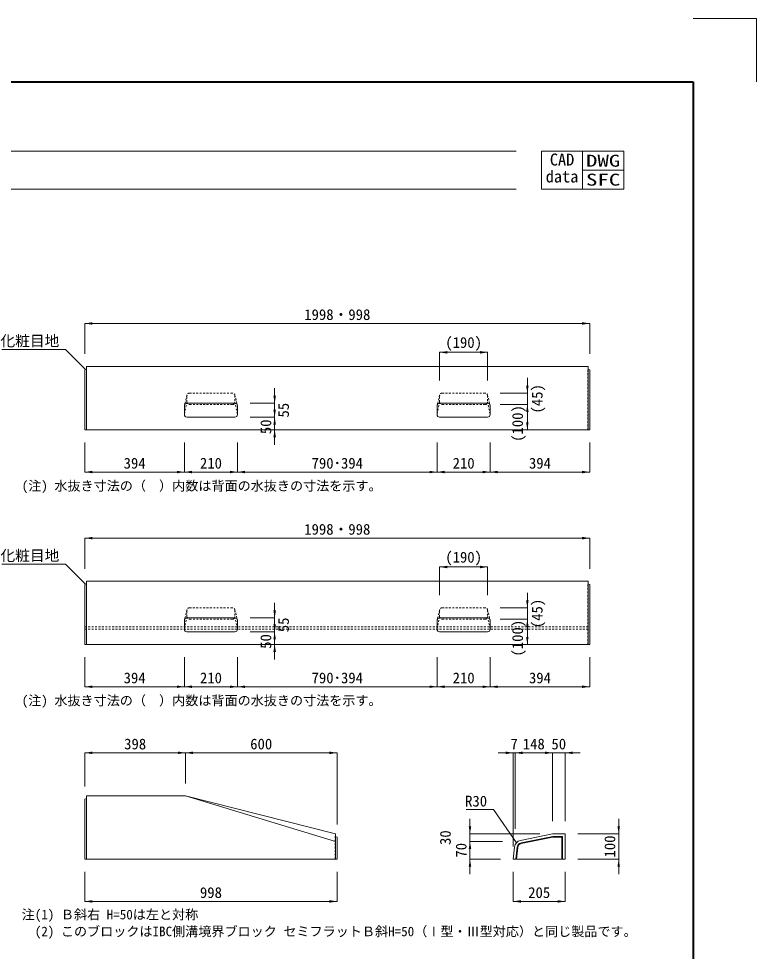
# Model space of a CAD drawing. Units: millimetres at full size. Extents: x 162523 to 173523, y 76354 to 83779.
# Drawn here: x 164854 to 167773, y 80086 to 83779 of the extents above; entities that cross this region are included whole.
import ezdxf
from ezdxf.enums import TextEntityAlignment as Align

# ---------------------------------------------------------------- set-up
doc = ezdxf.new("R2010")
doc.units = ezdxf.units.MM
doc.header["$LTSCALE"] = 10
doc.linetypes.add('USER1', pattern=[1.35, 0.75, -0.6])
doc.linetypes.add('USER2', pattern=[1.35, 0.75, -0.6])
for name, color, linetype, lineweight in [('0_2', 7, 'Continuous', 13), ('Defpoints_3', 7, 'Continuous', 13), ('図枠', 7, 'Continuous', 5), ('寸法線', 7, 'Continuous', 13), ('引出線', 4, 'Continuous', 13), ('本体', 2, 'Continuous', 13), ('目地', 132, 'Continuous', 5)]:
    doc.layers.add(name, color=color, linetype=linetype, lineweight=lineweight)
doc.layers.add('文字', color=7, linetype='Continuous')
doc.styles.add('ＭＳ ゴシック', font='')
doc.styles.get('ＭＳ ゴシック').set_extended_font_data('MS Gothic')

# ---------------------------------------------------------------- blocks, each defined once
blk = doc.blocks.new('filled_arrow')
at = {"color": 0, "linetype": 'Continuous', "lineweight": -2}
blk.add_solid([(7.5, 1.25), (0, 0), (7.5, -1.25)], dxfattribs=at)

msp = doc.modelspace()

# ---------------------------------------------------------------- linework, layer by layer
at = {"layer": '0_2'}
for p, q in [((166922.95, 83253.56), (167247.95, 83253.56)), ((166922.95, 83253.56), (166922.95, 83103.56)), ((167085.45, 83253.56), (167085.45, 83103.56)), ((167247.95, 83253.56), (167247.95, 83103.56)), ((167085.45, 83178.56), (167247.95, 83178.56)), ((166922.95, 83103.56), (167247.95, 83103.56))]:
    msp.add_line(p, q, dxfattribs=at)
at = {"layer": 'Defpoints_3'}
for p, q in [((167522.95, 83778.56), (167772.95, 83778.56)), ((167772.95, 83778.56), (167772.95, 83528.56))]:
    msp.add_line(p, q, dxfattribs=at)
at = {"layer": '図枠', "lineweight": 40}
for p, q in [((163022.95, 83528.56), (167522.95, 83528.56)), ((167522.95, 83528.56), (167522.95, 76603.56))]:
    msp.add_line(p, q, dxfattribs=at)
at = {"layer": '図枠', "lineweight": 13}
for p, q in [((163297.95, 83253.56), (166822.95, 83253.56)), ((163297.95, 83103.56), (166822.95, 83103.56)), ((167022.95, 83103.56), (167247.95, 83103.56))]:
    msp.add_line(p, q, dxfattribs=at)
at = {"layer": '寸法線'}
for p, q in [((165115.59, 82571.74), (167113.59, 82571.74)), ((165115.59, 82450.84), (165115.59, 82571.74)), ((167113.59, 82450.84), (167113.59, 82571.74)), ((166519.59, 82457.49), (166709.59, 82457.49)), ((166519.59, 82345.84), (166519.59, 82457.49)), ((166709.59, 82345.84), (166709.59, 82457.49)), ((166866.7, 82190.84), (166866.7, 82355.84)), ((165866.7, 82140.84), (165866.7, 82315.84)), ((166759.59, 82295.84), (166866.7, 82295.84)), ((165769.59, 82255.84), (165866.7, 82255.84)), ((165866.7, 82090.84), (165866.7, 82260.84)), ((166759.59, 82250.84), (166866.7, 82250.84)), ((166759.59, 82250.84), (166866.7, 82250.84)), ((166866.7, 82150.84), (166866.7, 82250.84)), ((165769.59, 82200.84), (165866.7, 82200.84)), ((165769.59, 82200.84), (165866.7, 82200.84)), ((165769.59, 82150.84), (165866.7, 82150.84)), ((166769.59, 82150.84), (166866.7, 82150.84)), ((165115.59, 82100.84), (165115.59, 81983.42)), ((165509.59, 82100.84), (165509.59, 81983.42)), ((165509.59, 82100.84), (165509.59, 81983.42)), ((165719.59, 82100.84), (165719.59, 81983.42)), ((165719.59, 82100.84), (165719.59, 81983.42)), ((166509.59, 82100.84), (166509.59, 81983.42)), ((166509.59, 82100.84), (166509.59, 81983.42)), ((166719.59, 82100.84), (166719.59, 81983.42)), ((166719.59, 82100.84), (166719.59, 81983.42)), ((167113.59, 82100.84), (167113.59, 81983.42)), ((165115.59, 81983.42), (165509.59, 81983.42)), ((165509.59, 81983.42), (165719.59, 81983.42)), ((165719.59, 81983.42), (166509.59, 81983.42)), ((166509.59, 81983.42), (166719.59, 81983.42)), ((166719.59, 81983.42), (167113.59, 81983.42)), ((165115.59, 81721.74), (167113.59, 81721.74)), ((165115.59, 81600.84), (165115.59, 81721.74)), ((167113.59, 81600.84), (167113.59, 81721.74)), ((166519.59, 81607.49), (166709.59, 81607.49)), ((166519.59, 81495.84), (166519.59, 81607.49)), ((166709.59, 81495.84), (166709.59, 81607.49)), ((166866.69, 81340.84), (166866.69, 81505.84)), ((165866.69, 81290.84), (165866.69, 81465.84)), ((166759.59, 81445.84), (166866.69, 81445.84)), ((165769.59, 81405.84), (165866.69, 81405.84)), ((165866.69, 81240.84), (165866.69, 81410.84)), ((166759.59, 81400.84), (166866.69, 81400.84)), ((166759.59, 81400.84), (166866.69, 81400.84)), ((166866.69, 81300.84), (166866.69, 81400.84)), ((165769.59, 81350.84), (165866.69, 81350.84)), ((165769.59, 81350.84), (165866.69, 81350.84)), ((165769.59, 81300.84), (165866.69, 81300.84)), ((166769.59, 81300.84), (166866.69, 81300.84)), ((165115.59, 81250.84), (165115.59, 81133.42)), ((165509.59, 81250.84), (165509.59, 81133.42)), ((165509.59, 81250.84), (165509.59, 81133.42)), ((165719.59, 81250.84), (165719.59, 81133.42)), ((165719.59, 81250.84), (165719.59, 81133.42)), ((166509.59, 81250.84), (166509.59, 81133.42)), ((166509.59, 81250.84), (166509.59, 81133.42)), ((166719.59, 81250.84), (166719.59, 81133.42)), ((166719.59, 81250.84), (166719.59, 81133.42)), ((167113.59, 81250.84), (167113.59, 81133.42)), ((165115.59, 81133.42), (165509.59, 81133.42)), ((165509.59, 81133.42), (165719.59, 81133.42)), ((165719.59, 81133.42), (166509.59, 81133.42)), ((166509.59, 81133.42), (166719.59, 81133.42)), ((166719.59, 81133.42), (167113.59, 81133.42)), ((165115.59, 80871.74), (165513.59, 80871.74)), ((165115.59, 80737.84), (165115.59, 80871.74)), ((165513.59, 80750.84), (165513.59, 80871.74)), ((165513.59, 80871.74), (166113.59, 80871.74)), ((165513.59, 80750.84), (165513.59, 80871.74)), ((166113.59, 80587.84), (166113.59, 80871.74)), ((166878.09, 80871.74), (166751.09, 80871.74)), ((166811.09, 80500.84), (166811.09, 80871.74)), ((166966.09, 80871.74), (166818.09, 80871.74)), ((166818.09, 80570.84), (166818.09, 80871.74)), ((166818.09, 80570.84), (166818.09, 80871.74)), ((166906.09, 80871.74), (167076.09, 80871.74)), ((166966.09, 80600.84), (166966.09, 80871.74)), ((166966.09, 80600.84), (166966.09, 80871.74)), ((167016.09, 80600.84), (167016.09, 80871.74)), ((166639.7, 80460.84), (166639.7, 80610.84)), ((167228.25, 80390.84), (167228.25, 80610.84)), ((166916.09, 80550.84), (166639.7, 80550.84)), ((167066.09, 80550.84), (167228.25, 80550.84)), ((166639.7, 80390.84), (166639.7, 80520.84)), ((166768.09, 80520.84), (166639.7, 80520.84)), ((166768.09, 80520.84), (166639.7, 80520.84)), ((166761.09, 80450.84), (166639.7, 80450.84)), ((167066.09, 80450.84), (167228.25, 80450.84)), ((165115.59, 80400.84), (165115.59, 80283.42)), ((166113.59, 80400.84), (166113.59, 80283.42)), ((166811.09, 80400.84), (166811.09, 80283.42)), ((167016.09, 80400.84), (167016.09, 80283.42)), ((165115.59, 80283.42), (166113.59, 80283.42)), ((167016.09, 80283.42), (166811.09, 80283.42))]:
    msp.add_line(p, q, dxfattribs=at)
at = {"layer": '引出線'}
for points in [[(165118.59, 82389.13), (165039.55, 82468.17), (164786.81, 82468.17)], [(165118.59, 81539.13), (165039.55, 81618.17), (164786.81, 81618.17)], [(166823.49, 80515.96), (166732.5, 80647.89), (166624.81, 80647.89)]]:
    msp.add_lwpolyline(points, dxfattribs=at)
at = {"layer": '本体', "lineweight": 20}
for p, q in [((165115.59, 82387.84), (165121.59, 82390.42)), ((165115.59, 82387.84), (165115.59, 82150.84)), ((165121.59, 82400.84), (167107.59, 82400.84)), ((165121.59, 82400.84), (165121.59, 82390.42)), ((167107.59, 82400.84), (167107.59, 82390.42)), ((167113.59, 82387.84), (167107.59, 82390.42)), ((167113.59, 82387.84), (167113.59, 82150.84)), ((165115.59, 82150.84), (167113.59, 82150.84)), ((165115.59, 81537.84), (165121.59, 81540.42)), ((165121.59, 81550.84), (167107.59, 81550.84)), ((165121.59, 81550.84), (165121.59, 81540.42)), ((167107.59, 81550.84), (167107.59, 81540.42)), ((167113.59, 81537.84), (167107.59, 81540.42)), ((165115.59, 81537.84), (165115.59, 81300.84)), ((167113.59, 81537.84), (167113.59, 81300.84)), ((165115.59, 81300.84), (167113.59, 81300.84))]:
    msp.add_line(p, q, dxfattribs=at)
at = {"layer": '本体', "linetype": 'USER2', "lineweight": 5}
for p, q in [((165121.59, 82400.84), (165122.59, 82390.84)), ((165121.59, 82390.42), (165122.59, 82390.84)), ((165122.59, 82150.84), (165122.59, 82390.84)), ((167107.59, 82400.84), (167106.59, 82390.84)), ((167106.59, 82150.84), (167106.59, 82390.84)), ((167107.59, 82390.42), (167106.59, 82390.84)), ((165121.59, 81550.84), (165122.59, 81540.84)), ((165121.59, 81540.42), (165122.59, 81540.84)), ((165122.59, 81300.84), (165122.59, 81540.84)), ((167107.59, 81550.84), (167106.59, 81540.84)), ((167106.59, 81300.84), (167106.59, 81540.84)), ((167107.59, 81540.42), (167106.59, 81540.84))]:
    msp.add_line(p, q, dxfattribs=at)
at = {"layer": '本体', "lineweight": 5}
for p, q in [((165121.59, 82390.42), (165121.59, 82150.84)), ((167107.59, 82390.42), (167107.59, 82150.84)), ((165121.59, 81540.42), (165121.59, 81300.84)), ((167107.59, 81540.42), (167107.59, 81300.84))]:
    msp.add_line(p, q, dxfattribs=at)
at = {"layer": '本体', "linetype": 'USER2', "lineweight": 9}
for p, q in [((165519.8, 82287.88), (165509.89, 82248.27)), ((165519.59, 82260.84), (165519.59, 82285.84)), ((165529.59, 82295.84), (165699.59, 82295.84)), ((165709.12, 82288.86), (165719.29, 82248.27)), ((165709.59, 82285.84), (165709.59, 82260.84)), ((166519.8, 82287.88), (166509.89, 82248.27)), ((166519.59, 82260.84), (166519.59, 82285.84)), ((166529.59, 82295.84), (166699.59, 82295.84)), ((166709.12, 82288.86), (166719.29, 82248.27)), ((166709.59, 82285.84), (166709.59, 82260.84)), ((165519.59, 82260.84), (165509.59, 82210.84)), ((165699.59, 82250.84), (165529.59, 82250.84)), ((165709.59, 82260.84), (165719.59, 82210.84)), ((166519.59, 82260.84), (166509.59, 82210.84)), ((166699.59, 82250.84), (166529.59, 82250.84)), ((166709.59, 82260.84), (166719.59, 82210.84)), ((165519.8, 81437.88), (165509.89, 81398.27)), ((165519.59, 81410.84), (165519.59, 81435.84)), ((165529.59, 81445.84), (165699.59, 81445.84)), ((165709.12, 81438.86), (165719.29, 81398.27)), ((165709.59, 81435.84), (165709.59, 81410.84)), ((166519.8, 81437.88), (166509.89, 81398.27)), ((166519.59, 81410.84), (166519.59, 81435.84)), ((166529.59, 81445.84), (166699.59, 81445.84)), ((166709.12, 81438.86), (166719.29, 81398.27)), ((166709.59, 81435.84), (166709.59, 81410.84)), ((165519.59, 81410.84), (165509.59, 81360.84)), ((165699.59, 81400.84), (165529.59, 81400.84)), ((165709.59, 81410.84), (165719.59, 81360.84)), ((166519.59, 81410.84), (166509.59, 81360.84)), ((166699.59, 81400.84), (166529.59, 81400.84)), ((166709.59, 81410.84), (166719.59, 81360.84))]:
    msp.add_line(p, q, dxfattribs=at)
at = {"layer": '本体', "lineweight": 9}
for p, q in [((165509.59, 82210.84), (165509.59, 82245.84)), ((165519.59, 82255.84), (165709.59, 82255.84)), ((165719.59, 82245.84), (165719.59, 82210.84)), ((166509.59, 82210.84), (166509.59, 82245.84)), ((166519.59, 82255.84), (166709.59, 82255.84)), ((166719.59, 82245.84), (166719.59, 82210.84)), ((165709.59, 82200.84), (165519.59, 82200.84)), ((166709.59, 82200.84), (166519.59, 82200.84)), ((165509.59, 81360.84), (165509.59, 81395.84)), ((165519.59, 81405.84), (165709.59, 81405.84)), ((165719.59, 81395.84), (165719.59, 81360.84)), ((166509.59, 81360.84), (166509.59, 81395.84)), ((166519.59, 81405.84), (166709.59, 81405.84)), ((166719.59, 81395.84), (166719.59, 81360.84)), ((165709.59, 81350.84), (165519.59, 81350.84)), ((166709.59, 81350.84), (166519.59, 81350.84)), ((165121.59, 80690.41), (165115.59, 80687.84)), ((165513.59, 80700.84), (166107.59, 80520.84)), ((165115.59, 80687.84), (165115.59, 80450.84)), ((166107.59, 80540.41), (166113.59, 80537.84)), ((166113.59, 80537.84), (166113.59, 80450.84))]:
    msp.add_line(p, q, dxfattribs=at)
at = {"layer": '本体', "linetype": 'USER1', "lineweight": 9}
for p, q in [((165115.59, 81370.84), (167113.59, 81370.84)), ((165115.59, 81360.84), (167113.59, 81360.84))]:
    msp.add_line(p, q, dxfattribs=at)
at = {"layer": '本体'}
for p, q in [((165121.59, 80700.84), (165513.59, 80700.84)), ((165121.59, 80700.84), (165121.59, 80450.84)), ((165513.59, 80700.84), (166107.59, 80550.84)), ((166107.59, 80550.84), (166107.59, 80450.84)), ((166811.09, 80450.84), (166815.89, 80498.82)), ((165115.59, 80450.84), (166113.59, 80450.84))]:
    msp.add_line(p, q, dxfattribs=at)
msp.add_lwpolyline([(166839.78, 80525.24), (166966.09, 80550.84), (167016.09, 80550.84), (167016.09, 80450.84), (166811.09, 80450.84)], dxfattribs=at)
at = {"layer": '本体', "linetype": 'USER2', "lineweight": 9}
for centre, start, end in [((165529.59, 82285.84), 90, 180), ((165699.59, 82285.84), 0, 90), ((166529.59, 82285.84), 90, 180), ((166699.59, 82285.84), 0, 90), ((165529.59, 82260.84), 180, 270), ((165699.59, 82260.84), 270, 0), ((166529.59, 82260.84), 180, 270), ((166699.59, 82260.84), 270, 0), ((165529.59, 81435.84), 90, 180), ((165699.59, 81435.84), 0, 90), ((166529.59, 81435.84), 90, 180), ((166699.59, 81435.84), 0, 90), ((165529.59, 81410.84), 180, 270), ((165699.59, 81410.84), 270, 0), ((166529.59, 81410.84), 180, 270), ((166699.59, 81410.84), 270, 0)]:
    msp.add_arc(centre, 10, start, end, dxfattribs=at)
at = {"layer": '本体', "lineweight": 9}
for centre, start, end in [((165519.59, 82245.84), 90, 180), ((165709.59, 82245.84), 0, 90), ((166519.59, 82245.84), 90, 180), ((166709.59, 82245.84), 0, 90), ((165519.59, 82210.84), 180, 270), ((165709.59, 82210.84), 270, 0), ((166519.59, 82210.84), 180, 270), ((166709.59, 82210.84), 270, 0), ((165519.59, 81395.84), 90, 180), ((165709.59, 81395.84), 0, 90), ((166519.59, 81395.84), 90, 180), ((166709.59, 81395.84), 0, 90), ((165519.59, 81360.84), 180, 270), ((165709.59, 81360.84), 270, 0), ((166519.59, 81360.84), 180, 270), ((166709.59, 81360.84), 270, 0)]:
    msp.add_arc(centre, 10, start, end, dxfattribs=at)
at = {"layer": '本体'}
msp.add_arc((166845.74, 80495.84), 30, 101.45875, 174.28941, dxfattribs=at)
at = {"layer": '目地', "linetype": 'USER1'}
for p, q in [((165121.59, 80700.84), (165122.59, 80690.84)), ((165122.59, 80690.84), (165121.59, 80690.41)), ((165122.59, 80690.84), (165122.59, 80450.84)), ((166107.59, 80550.84), (166106.59, 80540.84)), ((166106.59, 80540.84), (166106.59, 80450.84)), ((166106.59, 80540.84), (166107.59, 80540.41))]:
    msp.add_line(p, q, dxfattribs=at)
at = {"layer": '目地'}
for p, q in [((166821.14, 80450.84), (166825.84, 80497.83)), ((166824.16, 80450.84), (166828.82, 80497.53))]:
    msp.add_line(p, q, dxfattribs=at)
for points in [[(166841.77, 80515.44), (166967.09, 80540.84), (167006.09, 80540.84), (167006.09, 80450.84)], [(166842.36, 80512.5), (166967.4, 80537.84), (167003.09, 80537.84), (167003.09, 80450.84)]]:
    msp.add_lwpolyline(points, dxfattribs=at)
for radius in [20, 17]:
    msp.add_arc((166845.74, 80495.84), radius, 101.45875, 174.28941, dxfattribs=at)

# ---------------------------------------------------------------- block references
at = {"layer": '寸法線', "xscale": 4, "yscale": 4}
for p in [(165115.59, 82571.74), (166519.59, 82457.49), (165115.59, 81983.42), (165509.59, 81983.42), (165719.59, 81983.42), (166509.59, 81983.42), (166719.59, 81983.42), (165115.59, 81721.74), (166519.59, 81607.49), (165115.59, 81133.42), (165509.59, 81133.42), (165719.59, 81133.42), (166509.59, 81133.42), (166719.59, 81133.42), (165115.59, 80871.74), (165513.59, 80871.74), (166818.09, 80871.74), (166818.09, 80871.74), (167016.09, 80871.74), (165115.59, 80283.42), (166811.09, 80283.42)]:
    msp.add_blockref('filled_arrow', p, dxfattribs=at)
for p, rotation in [((167113.59, 82571.74), 180), ((166709.59, 82457.49), 180), ((166866.7, 82295.84), 90), ((165866.7, 82255.84), 90), ((166866.7, 82250.84), 270), ((166866.7, 82250.84), 270), ((165866.7, 82200.84), 90), ((165866.7, 82200.84), 270), ((166866.7, 82150.84), 90), ((165866.7, 82150.84), 270), ((165509.59, 81983.42), 180), ((165719.59, 81983.42), 180), ((166509.59, 81983.42), 180), ((166719.59, 81983.42), 180), ((167113.59, 81983.42), 180), ((167113.59, 81721.74), 180), ((166709.59, 81607.49), 180), ((166866.69, 81445.84), 90), ((165866.69, 81405.84), 90), ((166866.69, 81400.84), 270), ((166866.69, 81400.84), 270), ((165866.69, 81350.84), 90), ((165866.69, 81350.84), 270), ((166866.69, 81300.84), 90), ((165866.69, 81300.84), 270), ((165509.59, 81133.42), 180), ((165719.59, 81133.42), 180), ((166509.59, 81133.42), 180), ((166719.59, 81133.42), 180), ((167113.59, 81133.42), 180), ((165513.59, 80871.74), 180), ((166113.59, 80871.74), 180), ((166811.09, 80871.74), 180), ((166966.09, 80871.74), 180), ((166966.09, 80871.74), 180), ((166639.7, 80550.84), 90), ((167228.25, 80550.84), 90), ((166639.7, 80520.84), 270), ((166639.7, 80520.84), 270), ((166639.7, 80450.84), 270), ((167228.25, 80450.84), 270), ((166113.59, 80283.42), 180), ((167016.09, 80283.42), 180)]:
    msp.add_blockref('filled_arrow', p, dxfattribs=dict(at, rotation=rotation))
at = {"layer": '引出線', "xscale": 0.16, "yscale": 0.16}
for p, rotation in [((165118.59, 82389.13), 135), ((165118.59, 81539.13), 135), ((166823.49, 80515.96), 124.6)]:
    msp.add_blockref('filled_arrow', p, dxfattribs=dict(at, rotation=rotation))

# ---------------------------------------------------------------- texts
at = {"layer": '0_2', "style": 'ＭＳ ゴシック'}
for s, p in [('CAD', (166955.64, 83244.43)), ('data', (166939.45, 83177.43))]:
    msp.add_text(s, height=47.47, dxfattribs=at).set_placement(p, align=Align.TOP_LEFT)
at = {"layer": '0_2', "style": 'ＭＳ ゴシック', "width": 1.4}
for s, p in [('DWG', (167166.7, 83216.06)), ('SFC', (167166.7, 83141.06))]:
    msp.add_text(s, height=47.47, dxfattribs=at).set_placement(p, align=Align.MIDDLE_CENTER)
at = {"layer": '寸法線', "style": 'ＭＳ ゴシック'}
for s, p in [('1998・998', (166114.59, 82606.74)), ('(190)', (166614.59, 82496.26)), ('394', (165312.59, 82018.42)), ('210', (165614.59, 82018.42)), ('790･394', (166114.59, 82018.42)), ('210', (166614.59, 82018.42)), ('394', (166916.59, 82018.42)), ('1998・998', (166114.59, 81756.74)), ('(190)', (166614.59, 81646.26)), ('394', (165312.59, 81168.42)), ('210', (165614.59, 81168.42)), ('790･394', (166114.59, 81168.42)), ('210', (166614.59, 81168.42)), ('394', (166916.59, 81168.42)), ('398', (165314.59, 80906.74)), ('600', (165813.59, 80906.74)), ('7', (166814.59, 80906.74)), ('148', (166892.09, 80906.74)), ('50', (166991.09, 80906.74)), ('998', (165614.59, 80318.42)), ('205', (166913.59, 80318.42))]:
    msp.add_text(s, height=42.72, dxfattribs=at).set_placement(p, align=Align.MIDDLE_CENTER)
for s, p in [('(45)', (166905.47, 82273.34)), ('55', (165901.7, 82228.34)), ('(100)', (166827.93, 82175.6)), ('50', (165831.7, 82162.58)), ('(45)', (166905.46, 81423.34)), ('55', (165901.69, 81378.34)), ('(100)', (166827.93, 81325.6)), ('50', (165831.69, 81312.58)), ('30', (166542.2, 80535.84)), ('100', (167193.25, 80500.84)), ('70', (166604.7, 80485.84))]:
    msp.add_text(s, height=42.72, rotation=90, dxfattribs=at).set_placement(p, align=Align.MIDDLE_CENTER)
at = {"layer": '引出線', "style": 'ＭＳ ゴシック'}
for s, p in [('化粧目地', (165014.55, 82524.23)), ('化粧目地', (165014.55, 81674.23)), ('R30', (166707.5, 80701.89))]:
    msp.add_text(s, height=42.72, dxfattribs=at).set_placement(p, align=Align.TOP_RIGHT)
at = {"layer": '文字', "style": 'ＭＳ ゴシック'}
for p in [(164865.59, 81898.54), (164865.59, 81048.54)]:
    msp.add_text('(注) 水抜き寸法の（\u3000）内数は背面の水抜きの寸法を示す。', height=37.98, dxfattribs=at).set_placement(p, align=Align.BOTTOM_LEFT)
for s, p in [('注(1) Ｂ斜右 H=50は左と対称', (164865.59, 80250.34)), ('\u3000(2) このブロックはIBC側溝境界ブロック セミフラットＢ斜H=50（Ⅰ型・Ⅲ型対応）と同じ製品です。', (164865.59, 80183.67))]:
    msp.add_text(s, height=37.98, dxfattribs=at).set_placement(p, align=Align.TOP_LEFT)

doc.saveas('drawing.dxf')
